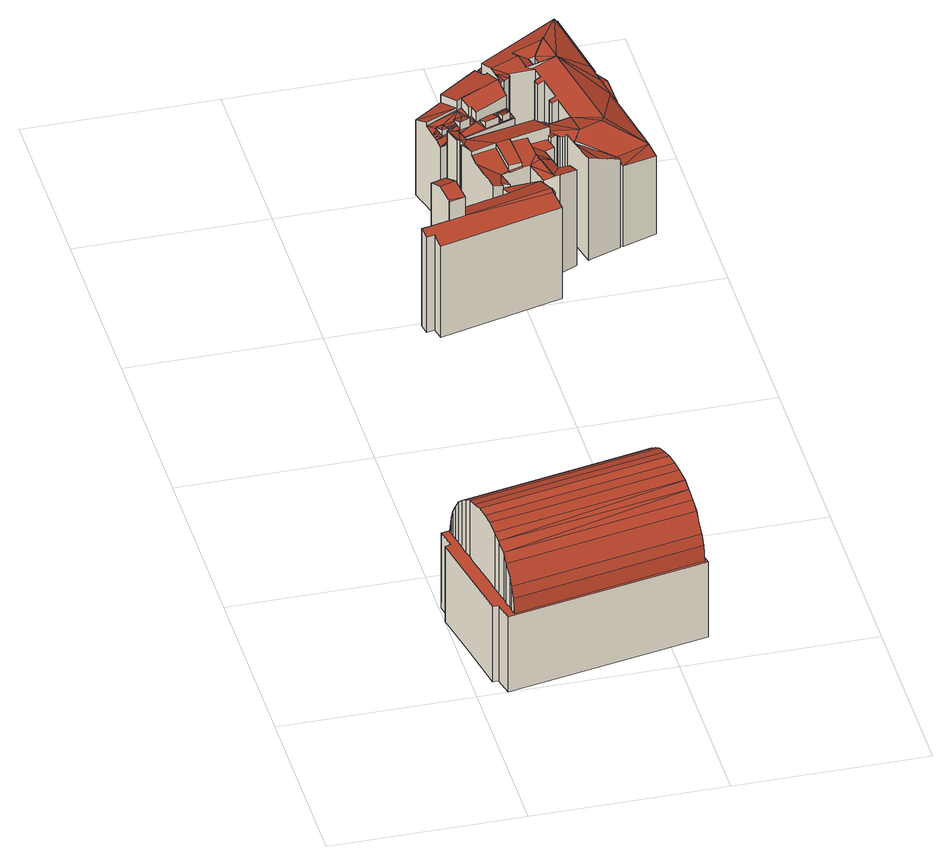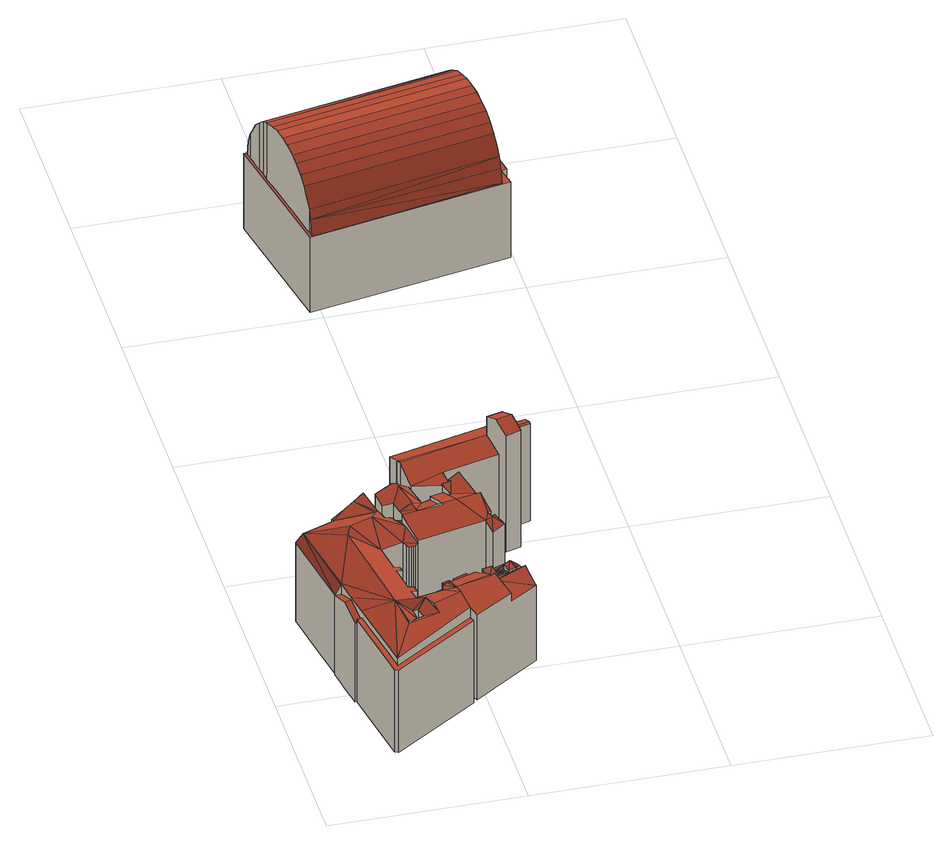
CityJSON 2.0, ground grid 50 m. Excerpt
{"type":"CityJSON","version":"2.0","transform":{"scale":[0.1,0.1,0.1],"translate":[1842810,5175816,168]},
"CityObjects":{
"building1":{"type":"Building","attributes":{"name":"inconnu","Volume":71123.85,"Profile":"IGN","MILLESIME":2015,"ZMIN":168.9,"ADRESSE":"1 Place de la Comédie","NOMCOMMUNE":"LYON 1ER","NOMOFFICIE":"Lyon 1er Arrondissement","CODE_INSEE":69381,"CODE_DGI":"381000AS0019","SURFTOIT":2036,"NBMAIS":0,"NIVMAIS":-9999,"MAISDATMIN":-9999,"MAISDATMAX":-9999,"NBAPP":0,"NIVAPP":-9999,"APPDATMIN":-9999,"APPDATMAX":-9999,"NBCOMIN":3,"NIVCOMIN":0,"COMIDATMIN":1900,"COMIDATMAX":1900,"NBDEP":0,"NIVDEP":-9999,"DEPDATMIN":-9999,"DEPDATMAX":-9999,"ZMINTOIT":191.3,"ZMAXTOIT":209.3,"ZMOYTOIT":201},"children":["building1-1"]},
"building1-1":{"type":"BuildingPart","attributes":{"measuredHeight":40.32},"parents":["building1"],"geometry":[{"type":"Solid","lod":"2","boundaries":[[[[0,1,2,3,4]],[[5,6,7,8,9,10,11,12]],[[13,8,7,14]],[[15,16,17,18,19,20,21]],[[22,23,24,25,26,27,28,29,30,31]],[[32,33,25,24,23,22,21]],[[34,35,36,37,38,39]],[[40,41,17,16,15,21,42]],[[29,28,43,44,45,30]],[[37,36,46,47,48,38]],[[49,50,51,52,53,54]],[[52,51,35,34,39,53]],[[44,43,55,56,57,45]],[[58,2,59,60,61]],[[60,62,63,64]],[[3,2,58,61,4]],[[56,55,50,49,54,57]],[[20,19,18,25,33,32,21]],[[61,60,64]],[[63,62,65,13,14,66]],[[47,46,1,0,4,48]],[[67,68,69,70,71,72,73,74,75],[76,6,5,12,11,10,9,77,78,79,80,81,82,83,84,85,86,87,88,89,90,91,92,93,94,95,96,97,98,99,100,101,102,103,104,105,106,107,108,109,110,111,112,113,114,115,116,117,118,119,120,41,40,121,122,123,124,125,126,127,128,129,130,131,132,133,134,135,136,137,138,139,140,141,142,143,144,145]],[[144,143,14,7,6,76,145]],[[141,140,139,138,64,63,66,14,143,142]],[[137,61,64,138]],[[135,134,4,61,137,136]],[[133,132,131,130,129,128,127,126,125,124,123,22,31,30,45,57,54,53,39,38,48,4,134]],[[122,121,21,22,123]],[[121,40,42,21]],[[114,113,112,111,110,109,17,41,120,119,118,117,116,115]],[[17,109,108,18]],[[25,18,108,107,106]],[[25,106,105,26]],[[27,26,105,104,103,28]],[[28,103,102,43]],[[43,102,101,55]],[[50,55,101,100,99]],[[90,1,46,36,35,51,50,99,98,97,96,95,94,93,92,91]],[[1,90,89,2]],[[60,59,2,89,88,87,86]],[[60,86,85,62]],[[65,62,85,84,83,82]],[[13,65,82,81,80,79]],[[8,13,79,78,77]],[[8,77,9]],[[75,146,147,67]],[[148,68,67,147]],[[149,150,69,68,148]],[[70,69,150,151,152]],[[153,71,70,152]],[[72,71,153,154,155]],[[73,72,155,156,157,74]],[[74,157,146,75]],[[157,156,155,154,153,152,151,150,149,148,147,146]]]],"semantics":{"surfaces":[{"type":"RoofSurface"},{"type":"WallSurface"},{"type":"GroundSurface"}],"values":[[0,0,0,0,0,0,0,0,0,0,0,0,0,0,0,0,0,0,0,0,0,0,1,1,1,1,1,1,1,1,1,1,1,1,1,1,1,1,1,1,1,1,1,1,1,1,1,1,1,1,1,1,1,2]]}}]},
"building2":{"type":"Building","attributes":{"name":"inconnu","Volume":11311.28,"Profile":"IGN","MILLESIME":2015,"ZMIN":171.7,"ADRESSE":"21 Place Tolozan","NOMCOMMUNE":"LYON 1ER","NOMOFFICIE":"Lyon 1er Arrondissement","CODE_INSEE":69381,"CODE_DGI":"381000AR0144","SURFTOIT":395,"NBMAIS":0,"NIVMAIS":-9999,"MAISDATMIN":-9999,"MAISDATMAX":-9999,"NBAPP":16,"NIVAPP":7,"APPDATMIN":1830,"APPDATMAX":1830,"NBCOMIN":3,"NIVCOMIN":3,"COMIDATMIN":1830,"COMIDATMAX":1930,"NBDEP":2,"NIVDEP":1,"DEPDATMIN":1830,"DEPDATMAX":1930,"ZMINTOIT":197.4,"ZMAXTOIT":208.2,"ZMOYTOIT":202.6},"children":["building2-1"]},
"building2-1":{"type":"BuildingPart","attributes":{"measuredHeight":36.45},"parents":["building2"],"geometry":[{"type":"Solid","lod":"2","boundaries":[[[[158,159,160,161,162,163]],[[164,165,166]],[[161,164,166,162]],[[167,168,169,170,171,172,173,174,175,176]],[[177,167,178]],[[177,168,167]],[[179,180,181,182,183]],[[183,182,184,185,168,177,186]],[[187,188,170,169,189]],[[184,190,191,192,158,163,162,166,168,185]],[[193,194,159,158,192]],[[189,164,161,160,159,194,195,196,197,198,199]],[[164,189,169,165]],[[165,169,168,166]],[[200,201,202,180,179,183,203]],[[182,181,180,202,204,205,206]],[[190,184,182,206]],[[207,208,209,188,187,189,199]],[[170,188,209,210,211,171]],[[171,211,212,172]],[[173,172,212,213,214,174]],[[176,175,174,214,215,216,217]],[[218,167,176,217]],[[167,218,219,178]],[[220,221,177,178,219]],[[222,223,203,183,186,177,221]],[[200,203,223,222,221,220,219,218,217,216,215,214,213,212,211,210,209,208,207,199,198,197,196,195,194,193,192,191,190,206,205,204,202,201]]]],"semantics":{"surfaces":[{"type":"RoofSurface"},{"type":"WallSurface"},{"type":"GroundSurface"}],"values":[[0,0,0,0,0,0,0,0,0,1,1,1,1,1,1,1,1,1,1,1,1,1,1,1,1,1,2]]}}]},
"building3":{"type":"Building","attributes":{"name":"inconnu","Volume":49989.51,"Profile":"IGN","MILLESIME":2015,"ZMIN":170.4,"ADRESSE":"19 Place Tolozan;6, 8 Petite Rue des Feuillants","NOMCOMMUNE":"LYON 1ER","NOMOFFICIE":"Lyon 1er Arrondissement","CODE_INSEE":69381,"CODE_DGI":"381000AR0139","SURFTOIT":1806,"NBMAIS":0,"NIVMAIS":-9999,"MAISDATMIN":-9999,"MAISDATMAX":-9999,"NBAPP":86,"NIVAPP":6,"APPDATMIN":1750,"APPDATMAX":1750,"NBCOMIN":22,"NIVCOMIN":4,"COMIDATMIN":1750,"COMIDATMAX":1750,"NBDEP":4,"NIVDEP":-9999,"DEPDATMIN":-9999,"DEPDATMAX":0,"ZMINTOIT":193.2,"ZMAXTOIT":202.2,"ZMOYTOIT":197.8},"children":["building3-1"]},
"building3-1":{"type":"BuildingPart","attributes":{"measuredHeight":31.75},"parents":["building3"],"geometry":[{"type":"Solid","lod":"2","boundaries":[[[[224,225,226,227]],[[228,229,230]],[[230,229,231]],[[232,233,234]],[[235,232,234]],[[236,237,238]],[[239,237,236]],[[240,241,242,243,244]],[[243,242,245,246,247]],[[248,249,250,251,252]],[[253,254,255,256,257]],[[246,258,259]],[[260,261,262,263,264]],[[265,266,267]],[[262,265,267,263]],[[268,269,270]],[[271,268,270]],[[257,272,269]],[[269,272,270]],[[273,274,275,267]],[[276,275,274,277,278,279,280]],[[281,282,283]],[[282,284,285,283]],[[286,287,288,289,256]],[[287,290,288]],[[290,291,288]],[[291,292,288]],[[290,293,294,295]],[[290,295,291]],[[296,297,227,298,299,300]],[[266,299,274]],[[274,299,301,302,303]],[[300,299,266]],[[304,305,306]],[[305,304,307,308,309,310,311]],[[224,304,312]],[[313,314,307,304,224]],[[315,316,317,318]],[[319,320,321,316]],[[315,319,316]],[[318,317,322]],[[323,324,325,326,327,328,329]],[[330,331,332,333,334,335,336,337,338,339]],[[336,340,337]],[[341,342,337,340,343,344,345,346,347,348]],[[349,350,351,352]],[[353,354,355,356,357,349,352,358,359,360,361,362]],[[363,364,349,357]],[[365,366,367]],[[366,363,357]],[[367,366,357]],[[368,369,364,363]],[[365,370,366]],[[371,372,373,374,287,286,254]],[[371,270,372]],[[375,376,259]],[[372,270,377]],[[377,270,378]],[[378,270,375]],[[270,376,375]],[[376,379,259]],[[380,381,382,376,270,383,384,385,386,387,388,389,390]],[[254,253,268,371]],[[391,392,393]],[[391,393,382]],[[382,393,379]],[[394,395,396]],[[397,398,393,392,394,396,399,400,401]],[[392,402,394]],[[403,404,394,402]],[[246,259,405]],[[406,407,408,409,391,410,411]],[[391,409,412,413,392]],[[318,414,259]],[[259,414,405]],[[382,379,376]],[[379,393,398,318,259]],[[415,416,417]],[[418,416,415]],[[419,417,420]],[[421,422,416]],[[423,420,424]],[[425,426,417]],[[426,427,417]],[[428,429,430]],[[431,429,428]],[[430,429,432]],[[433,432,420]],[[432,429,420]],[[417,427,420]],[[427,433,420]],[[434,435,436]],[[437,438,434]],[[438,435,434]],[[437,439,440]],[[439,437,434]],[[441,442,443]],[[444,442,441]],[[445,446,436]],[[447,445,436]],[[448,444,441]],[[449,444,448]],[[435,447,436]],[[440,449,448]],[[439,449,440]],[[450,451,436]],[[452,429,436]],[[451,452,436]],[[453,450,436]],[[443,451,450]],[[420,429,452]],[[446,453,436]],[[424,420,452]],[[442,451,443]],[[422,454,416]],[[422,455,456]],[[422,456,454]],[[456,455,457]],[[457,455,458]],[[459,425,417]],[[416,459,417]],[[460,461,416]],[[416,461,459]],[[460,462,461]],[[454,460,416]],[[461,462,463]],[[463,462,464]],[[462,465,464]],[[458,455,466]],[[455,467,466]],[[468,431,469]],[[467,431,468]],[[466,467,468]],[[464,465,470]],[[465,471,470]],[[471,472,470]],[[472,431,428]],[[469,431,472]],[[470,472,428]],[[298,226,225,312,304,473,474,475,476,477,299]],[[454,456,228,230,460]],[[468,229,228,456,457,458,466]],[[231,229,468,469,472]],[[465,462,460,230,231,472,471]],[[437,232,235,438]],[[450,233,232,437,440,448,441,443]],[[233,450,453,234]],[[447,435,438,235,234,453,446,445]],[[461,239,236,459]],[[430,237,239,461,463,464,470,428]],[[237,430,432,238]],[[426,425,459,236,238,432,433,427]],[[478,479,480,244,243,247,481,482]],[[483,240,244,480]],[[247,246,484,485,481]],[[250,249,423,424,452]],[[250,452,451,251]],[[444,449,439,252,251,451,442]],[[486,487,253,257,488]],[[489,260,264,490]],[[491,492,263,267,275,493]],[[264,263,492,494,490]],[[268,495,496,269]],[[497,488,257,269,496]],[[256,383,270,272]],[[498,499,276,280,500]],[[493,275,276,499]],[[273,266,274]],[[274,303,277]],[[279,278,277,303,302,301,501,502,503,504,505,506,507]],[[279,507,500,280]],[[508,509,510,282,281,333,332]],[[429,431,467,455,422,285,284,282,510,511,512,513,514,515,516,517,518,519]],[[285,422,421,283]],[[288,292,520,521,522]],[[289,288,522,523,524,384]],[[294,293,290,287,374,373,326,525,526,527,330,339,338,337,342]],[[294,342,528,529,530,295]],[[295,530,531,291]],[[291,531,520,292]],[[227,226,298]],[[301,299,477,532,501]],[[533,473,304,306,534]],[[309,308,307,314,364,369,368,535,536,537,538,539,540,541,310]],[[310,541,542,311]],[[543,544,305,311,542]],[[306,305,544,545,534]],[[322,317,316,321,320,546,547,548,549,550,551,552]],[[553,318,322,552]],[[319,397,401,554,555,556,546,320]],[[483,557,323,329,240]],[[558,324,323,557]],[[559,325,324,558]],[[325,559,525,326]],[[328,241,240,329]],[[341,348,347,346,345,420,423,249,248,252,439,434]],[[560,528,342,341,434]],[[561,331,330,527]],[[508,332,331,561]],[[335,334,333,281,283,421,416]],[[335,416,418,336]],[[340,336,418,415,417,343]],[[343,417,419,344]],[[344,419,420,345]],[[402,362,361,360,359,358,352,297,296,262,261,260,489,562,563,403]],[[564,565,357,356,409]],[[566,567,367,357,565]],[[568,365,367,567]],[[370,365,568,569,570]],[[370,570,571,366]],[[363,366,571,572,573]],[[574,535,368,363,573]],[[364,314,313,349]],[[349,313,224,350]],[[350,224,227,351]],[[403,563,575,404]],[[404,575,576,394]],[[395,394,576,577,578]],[[396,395,578,579,580]],[[399,396,580,581,582]],[[400,399,582,583,584]],[[401,400,584,585,554]],[[397,319,315,398]],[[398,315,318]],[[414,318,553,586,587]],[[414,587,588,405]],[[589,484,246,405,588]],[[253,487,495,268]],[[385,384,524,590,591]],[[592,593,386,385,591]],[[387,386,593,594,595]],[[388,387,595,596,597]],[[388,597,598,389]],[[599,390,389,598]],[[390,599,600,380]],[[381,380,600,601,602]],[[381,602,603,382]],[[604,391,382,603]],[[605,410,391,604]],[[606,607,411,410,605]],[[608,406,411,607]],[[609,610,407,406,608]],[[611,408,407,610]],[[612,564,409,408,611]],[[392,413,412,409,356,355,354,353,362,402]],[[436,429,519,613,614]],[[615,560,434,436,614]],[[245,242,241,328,327,372,377,378,375,259,258]],[[326,373,372,327]],[[297,352,351,227]],[[383,256,289,384]],[[371,271,270]],[[371,268,271]],[[266,273,267]],[[265,262,296,300,266]],[[256,272,257]],[[255,254,286,256]],[[245,258,246]],[[225,224,312]],[[534,545,544,543,542,541,540,539,538,537,536,535,574,573,572,571,570,569,568,567,566,565,564,612,611,610,609,608,607,606,605,604,603,602,601,600,599,598,597,596,595,594,593,592,591,590,524,523,522,521,520,531,530,529,528,560,615,614,613,519,518,517,516,515,514,513,512,511,510,509,508,561,527,526,525,559,558,557,483,480,479,478,482,481,485,484,589,588,587,586,553,552,551,550,549,548,547,546,556,555,554,585,584,583,582,581,580,579,578,577,576,575,563,562,489,490,494,492,491,493,499,498,500,507,506,505,504,503,502,501,532,477,476,475,474,473,533],[495,487,486,488,497,496]]]],"semantics":{"surfaces":[{"type":"RoofSurface"},{"type":"WallSurface"},{"type":"GroundSurface"}],"values":[[0,0,0,0,0,0,0,0,0,0,0,0,0,0,0,0,0,0,0,0,0,0,0,0,0,0,0,0,0,0,0,0,0,0,0,0,0,0,0,0,0,0,0,0,0,0,0,0,0,0,0,0,0,0,0,0,0,0,0,0,0,0,0,0,0,0,0,0,0,0,0,0,0,0,0,0,0,0,0,0,0,0,0,0,0,0,0,0,0,0,0,0,0,0,0,0,0,0,0,0,0,0,0,0,0,0,0,0,0,0,0,0,0,0,0,0,0,0,0,0,0,0,0,0,0,0,0,0,0,0,0,0,0,0,0,0,0,0,0,1,1,1,1,1,1,1,1,1,1,1,1,1,1,1,1,1,1,1,1,1,1,1,1,1,1,1,1,1,1,1,1,1,1,1,1,1,1,1,1,1,1,1,1,1,1,1,1,1,1,1,1,1,1,1,1,1,1,1,1,1,1,1,1,1,1,1,1,1,1,1,1,1,1,1,1,1,1,1,1,1,1,1,1,1,1,1,1,1,1,1,1,1,1,1,1,1,1,1,1,1,1,1,1,1,1,1,1,1,1,1,1,1,1,1,1,1,1,1,1,2]]}}]}
},
"vertices":[
[134,132,399],[74,120,399],[79,100,387],[104,106,387],[568,215,399],[588,105,232],[589,105,232],[588,110,274],[94,15,274],[95,10,232],[579,103,232],[583,104,232],[586,104,232],[92,25,302],[585,120,302],[505,452,272],[409,436,264],[26,370,233],[28,365,274],[399,433,274],[504,452,274],[520,455,274],[522,450,302],[496,445,302],[333,414,302],[29,355,302],[31,340,326],[35,326,349],[35,325,350],[450,405,350],[528,420,350],[525,435,326],[504,452,275],[371,425,282],[265,245,412],[58,205,412],[64,175,412],[218,205,412],[556,270,412],[551,300,412],[519,465,232],[488,459,232],[519,465,234],[39,305,369],[419,378,369],[531,400,369],[69,150,408],[180,171,408],[561,245,408],[350,318,399],[48,260,399],[52,230,408],[303,278,408],[546,325,408],[540,355,399],[42,280,387],[381,345,387],[536,375,387],[102,104,387],[81,86,377],[84,75,369],[571,190,387],[86,55,350],[580,150,350],[576,170,369],[90,40,326],[582,135,326],[596,100,232],[525,470,232],[4,370,232],[15,320,232],[1,315,232],[51,50,232],[62,50,232],[66,50,232],[76,0,232],[588,107,232],[94,15,232],[93,20,232],[92,25,232],[92,26,232],[91,34,232],[90,40,232],[88,46,232],[88,48,232],[86,55,232],[84,75,232],[84,76,232],[81,86,232],[79,100,232],[74,120,232],[69,150,232],[64,175,232],[60,192,232],[60,193,232],[59,197,232],[58,205,232],[52,230,232],[49,248,232],[48,260,232],[44,274,232],[42,280,232],[39,305,232],[35,325,232],[35,326,232],[31,340,232],[29,355,232],[28,360,232],[28,365,232],[26,370,232],[75,379,232],[102,385,232],[132,390,232],[147,393,232],[317,426,232],[402,443,232],[445,451,232],[466,455,232],[477,457,232],[482,458,232],[485,458,232],[520,455,232],[521,452,232],[522,450,232],[525,437,232],[525,435,232],[528,420,232],[531,400,232],[536,375,232],[540,355,232],[546,325,232],[551,300,232],[556,270,232],[561,245,232],[568,215,232],[569,204,232],[569,202,232],[571,190,232],[576,170,232],[577,167,232],[580,150,232],[582,135,232],[584,125,232],[585,120,232],[586,116,232],[588,110,232],[76,0,9],[596,100,9],[525,470,9],[264,420,9],[4,370,9],[9,345,9],[15,320,9],[1,315,9],[26,182,9],[51,50,9],[62,50,9],[66,50,9],
[318,1564,383],[279,1552,383],[280,1549,385],[291,1509,402],[331,1520,402],[328,1532,397],[302,1472,385],[303,1467,383],[344,1477,383],[573,1522,324],[344,1477,328],[303,1467,328],[232,1449,328],[236,1426,319],[257,1430,319],[263,1404,309],[264,1398,307],[581,1478,308],[584,1479,308],[572,1534,328],[578,1522,323],[488,1607,296],[467,1609,293],[469,1601,296],[477,1570,306],[562,1602,303],[328,1532,306],[331,1520,311],[571,1540,325],[269,1464,325],[231,1456,325],[302,1472,325],[328,1532,37],[323,1548,37],[318,1564,37],[298,1558,37],[279,1552,37],[279,1550,37],[280,1549,37],[291,1509,37],[296,1490,37],[302,1472,37],[488,1607,37],[477,1608,37],[467,1609,37],[562,1602,37],[468,1605,37],[469,1601,37],[477,1570,37],[269,1464,37],[250,1460,37],[231,1456,37],[232,1449,37],[236,1426,37],[257,1430,37],[263,1404,37],[264,1398,37],[581,1478,37],[582,1478,37],[584,1479,37],[573,1522,37],[578,1522,37],[575,1528,37],[572,1534,37],[571,1540,37],[567,1571,37],
[499,1662,302],[500,1658,298],[535,1666,302],[533,1669,305],[387,1928,262],[396,1906,269],[404,1935,262],[413,1913,265],[546,1962,252],[554,1938,261],[573,1945,262],[566,1970,251],[460,1957,263],[444,1921,272],[470,1930,274],[435,1948,263],[810,2046,258],[796,2043,258],[807,1983,281],[824,1987,281],[813,2047,258],[817,1923,258],[832,1926,258],[834,1926,258],[511,1952,252],[498,1946,252],[507,1921,262],[543,1934,261],[533,1962,252],[658,2103,292],[623,2117,306],[631,2090,307],[641,2052,307],[665,2076,292],[817,1923,283],[855,1703,288],[618,1758,306],[575,1748,307],[566,1746,307],[603,1724,297],[629,1732,298],[575,1702,309],[580,1678,310],[612,1685,297],[676,2109,292],[679,2077,292],[719,2062,320],[706,2148,315],[641,2052,308],[580,1678,313],[594,1606,313],[619,1651,297],[647,1654,297],[596,1598,315],[597,1598,315],[609,1596,316],[655,1617,308],[426,2041,249],[352,1990,247],[450,1980,272],[355,1979,252],[366,1939,272],[631,2090,315],[555,2058,314],[593,2034,308],[660,2043,304],[560,2038,312],[588,2017,310],[593,2025,309],[563,2024,310],[567,2007,308],[575,2008,309],[566,1746,328],[519,1735,332],[535,1666,304],[554,1671,302],[575,1702,310],[570,1601,303],[580,1600,307],[596,1598,313],[477,1652,301],[467,1609,307],[488,1607,301],[424,1686,318],[433,1641,318],[437,1621,318],[442,1591,317],[469,1601,307],[500,1658,301],[483,1727,327],[419,1711,327],[674,1710,318],[715,1641,314],[741,1651,302],[769,1671,288],[671,1705,321],[688,1630,327],[699,1635,322],[775,1663,287],[772,2267,268],[763,2271,268],[539,2121,268],[544,2106,268],[760,2251,268],[796,2043,268],[810,2046,268],[551,2078,288],[543,2073,287],[528,2110,276],[426,2041,273],[450,1980,292],[451,1977,293],[463,1986,294],[563,2024,303],[560,2038,299],[555,2058,293],[464,1983,295],[573,1980,286],[567,2007,296],[475,1958,285],[481,1960,285],[489,1942,278],[498,1946,279],[511,1952,280],[533,1962,282],[483,1727,341],[499,1662,317],[533,1669,316],[519,1735,341],[621,1774,336],[619,1781,333],[618,1783,332],[604,1832,314],[427,1794,314],[566,1746,341],[575,1748,341],[618,1758,341],[621,1758,341],[625,1759,341],[416,1771,319],[419,1711,337],[389,1830,322],[409,1787,319],[419,1838,309],[408,1768,320],[413,1745,327],[403,1785,322],[706,2148,309],[760,2251,288],[544,2106,298],[551,2078,307],[817,1923,288],[766,1785,325],[796,2043,288],[807,1983,288],[754,1762,334],[668,1906,298],[684,1909,303],[696,1834,304],[641,2052,295],[660,2043,301],[667,2013,302],[651,2009,297],[654,1991,297],[670,1994,302],[681,1926,303],[665,1922,298],[639,1819,304],[621,1774,318],[694,1740,334],[640,1750,321],[641,1742,320],[644,1739,321],[671,1705,323],[674,1710,325],[650,1737,322],[656,1737,323],[663,1738,326],[625,1759,317],[621,1758,317],[625,1747,316],[871,1694,257],[622,1837,301],[617,1838,302],[611,1838,303],[604,1832,305],[633,1830,302],[628,1835,301],[618,1783,316],[619,1781,317],[783,1665,263],[464,1983,265],[451,1977,265],[475,1958,256],[463,1986,266],[481,1960,256],[489,1942,250],[450,1980,266],[366,1939,263],[498,1946,250],[499,1943,249],[462,1952,256],[463,1951,256],[463,1950,255],[444,1922,250],[384,1872,242],[444,1921,249],[379,1893,249],[470,1930,249],[469,1933,250],[573,1980,250],[572,1950,243],[585,1946,240],[546,1962,249],[566,1970,249],[533,1962,250],[547,1957,248],[551,1946,244],[539,1944,245],[552,1945,244],[539,1946,246],[573,1946,242],[573,1945,242],[572,1947,242],[550,1949,245],[537,1950,247],[554,1938,242],[543,1934,242],[507,1921,242],[573,1945,241],[401,1934,258],[374,1910,254],[387,1928,258],[389,1923,256],[391,1918,255],[460,1957,258],[404,1935,258],[435,1948,258],[408,1926,255],[438,1940,256],[439,1937,255],[410,1921,253],[393,1912,253],[376,1902,252],[396,1906,251],[401,1908,251],[440,1934,254],[412,1915,251],[413,1913,251],[477,1652,24],[500,1658,24],[518,1662,24],[535,1666,24],[554,1671,24],[824,1987,24],[819,2017,24],[813,2047,24],[834,1926,24],[829,1956,24],[810,2046,24],[832,1926,24],[833,1926,24],[662,2089,24],[658,2103,24],[665,2076,24],[618,1758,24],[629,1732,24],[612,1685,24],[603,1724,24],[619,1651,24],[616,1728,24],[676,2109,24],[679,2077,24],[672,2076,24],[651,1635,24],[647,1654,24],[655,1617,24],[570,1601,24],[580,1600,24],[588,1599,24],[596,1598,24],[597,1598,24],[603,1597,24],[609,1596,24],[528,2110,24],[426,2041,24],[352,1990,24],[354,1985,24],[355,1979,24],[366,1939,24],[370,1924,24],[374,1910,24],[376,1902,24],[377,1898,24],[379,1893,24],[384,1872,24],[593,2025,24],[593,2030,24],[593,2034,24],[627,2039,24],[660,2043,24],[544,2106,24],[547,2092,24],[551,2078,24],[567,2007,24],[571,2007,24],[575,2008,24],[588,2017,24],[562,1636,24],[482,1629,24],[488,1607,24],[408,1768,24],[413,1745,24],[419,1711,24],[424,1686,24],[433,1641,24],[437,1621,24],[442,1591,24],[469,1601,24],[468,1605,24],[467,1609,24],[477,1608,24],[688,1630,24],[699,1635,24],[715,1641,24],[728,1646,24],[741,1651,24],[758,1657,24],[775,1663,24],[769,1671,24],[663,1738,24],[667,1722,24],[671,1705,24],[772,2267,24],[763,2271,24],[539,2121,24],[573,1980,24],[543,2073,24],[620,1758,24],[621,1758,24],[604,1832,24],[427,1794,24],[423,1816,24],[419,1838,24],[389,1830,24],[396,1808,24],[403,1785,24],[409,1787,24],[412,1779,24],[416,1771,24],[412,1770,24],[625,1747,24],[640,1750,24],[640,1746,24],[641,1742,24],[643,1741,24],[644,1739,24],[647,1738,24],[650,1737,24],[653,1737,24],[656,1737,24],[659,1738,24],[776,1668,24],[783,1665,24],[871,1694,24],[852,1810,24],[664,2028,24],[667,2013,24],[659,2011,24],[651,2009,24],[652,2000,24],[654,1991,24],[662,1992,24],[670,1994,24],[681,1926,24],[665,1922,24],[668,1906,24],[676,1907,24],[684,1909,24],[696,1834,24],[639,1819,24],[633,1830,24],[631,1833,24],[628,1835,24],[622,1837,24],[620,1838,24],[617,1838,24],[611,1838,24],[608,1835,24],[485,1909,24],[585,1946,24],[579,1963,24]
]}
